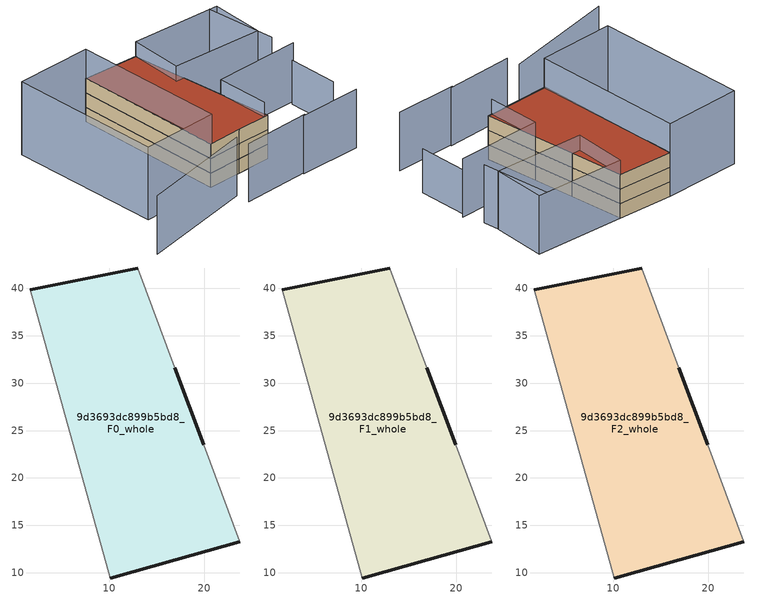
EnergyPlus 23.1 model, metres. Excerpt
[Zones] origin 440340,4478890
9d3693dc899b5bd8_F0_whole
 floor ground (EU_floor_Construction): 23.76,13.24 19.94,23.5 16.93,31.64 13.02,42.16 1.65,39.84 10.09,9.43 16.98,11.35 z0
 wall outside (EU_wall_Construction): 23.76,13.24 16.98,11.35 10.09,9.43 / 1.65,39.84 13.02,42.16 / 16.93,31.64 19.94,23.5 z0:3
 wall adiabatic (EU_wall_Construction): 10.09,9.43 1.65,39.84 / 13.02,42.16 16.93,31.64 / 19.94,23.5 23.76,13.24 z0:3
9d3693dc899b5bd8_F1_whole
 floor to 9d3693dc899b5bd8_F0_whole (EU_floor_Construction): 23.76,13.24 19.94,23.5 16.93,31.64 13.02,42.16 1.65,39.84 10.09,9.43 16.98,11.35 z3
 wall outside (EU_wall_Construction): 23.76,13.24 16.98,11.35 10.09,9.43 / 1.65,39.84 13.02,42.16 / 16.93,31.64 19.94,23.5 z3:6
 wall adiabatic (EU_wall_Construction): 10.09,9.43 1.65,39.84 / 13.02,42.16 16.93,31.64 / 19.94,23.5 23.76,13.24 z3:6
9d3693dc899b5bd8_F2_whole
 floor to 9d3693dc899b5bd8_F1_whole (EU_floor_Construction): 23.76,13.24 19.94,23.5 16.93,31.64 13.02,42.16 1.65,39.84 10.09,9.43 16.98,11.35 z6
 wall outside (EU_wall_Construction): 23.76,13.24 16.98,11.35 10.09,9.43 / 1.65,39.84 13.02,42.16 / 16.93,31.64 19.94,23.5 z6:9
 wall adiabatic (EU_wall_Construction): 10.09,9.43 1.65,39.84 / 13.02,42.16 16.93,31.64 / 19.94,23.5 23.76,13.24 z6:9
 roof outside (EU_roof_Construction): 13.02,42.16 16.93,31.64 19.94,23.5 23.76,13.24 16.98,11.35 10.09,9.43 1.65,39.84 z9
shading: -9.1,-5.89 12.85,4.83 / 13.66,1.98 27.22,5.98 / 26.81,5.58 39.25,9.05 / 22.89,12.98 19.94,23.5 / 19.94,23.5 37.22,28.35 / 34.82,31.95 29.71,45.55 / 13.02,42.16 31.46,45.91 / 31.46,45.91 33.67,35.02 / 33.67,35.02 15.23,31.27 / 15.23,31.27 13.02,42.16 z0:12; -13.65,35.41 1.65,39.84 / 1.65,39.84 10.43,9.53 / 10.43,9.53 -4.87,5.1 / -4.87,5.1 -13.65,35.41 z0:15; 39.33,17.59 36.53,27.53 z0:9
[Building]
EU S2 Campaign: North Axis=0; Terrain=City; Solar Distribution=FullExterior
[Site:Location]
Madrid: Latitude=40.5; Longitude=-3.5; Time Zone=1; Elevation=609
[SizingPeriod:WeatherFileDays]
AnnualSizingPeriod: Begin Month=1; Begin Day of Month=1; End Month=12; End Day of Month=31; Day of Week for Start Day=Monday; Use Weather File Daylight Saving Period=No; Use Weather File Rain and Snow Indicators=No
[MATERIAL]
EU_InternalMass_Material: Roughness=MediumRough; Thickness=0.1; Conductivity=1; Density=1800; Specific Heat=900; Thermal Absorptance=0.9; Solar Absorptance=0.7; Visible Absorptance=0.7
[MATERIAL:NOMASS] Roughness=MediumRough; Thermal Absorptance=0.9; Solar Absorptance=0.7; Visible Absorptance=0.7
Name | Thermal Resistance
EU_wall_NoMass | 0.609216
EU_roof_NoMass | 0.513268
EU_floor_NoMass | 0.568163
[CONSTRUCTION]
EU_wall_Construction: EU_wall_NoMass
EU_roof_Construction: EU_roof_NoMass
EU_floor_Construction: EU_floor_NoMass
EU_InternalMass_Construction: EU_InternalMass_Material
[ZONE] Type=1; Multiplier=1; Ceiling Height=autocalculate; Volume=1201.55; Floor Area=autocalculate; Part of Total Floor Area=Yes
9d3693dc899b5bd8_F0_whole; 9d3693dc899b5bd8_F1_whole; 9d3693dc899b5bd8_F2_whole
[INTERNALMASS] Construction=EU_InternalMass_Construction; Surface Area=365.588
Name | Zone or ZoneList
9d3693dc899b5bd8_F0_whole_EU_InternalMass | 9d3693dc899b5bd8_F0_whole
9d3693dc899b5bd8_F1_whole_EU_InternalMass | 9d3693dc899b5bd8_F1_whole
9d3693dc899b5bd8_F2_whole_EU_InternalMass | 9d3693dc899b5bd8_F2_whole
[OTHEREQUIPMENT] Fuel Type=Electricity; Design Level Calculation Method=Watts/Area; Power per Zone Floor Area=1; Fraction Latent=0; Fraction Radiant=0; Fraction Lost=0; Carbon Dioxide Generation Rate=0; EndUse Subcategory=EU_Step8_InternalGains
Name | Zone or ZoneList or Space or SpaceList | Schedule
EU_Step8_InternalGain_9d3693dc899b5bd8_F0_whole_f000 | 9d3693dc899b5bd8_F0_whole | EU_Step8_GainSchedule_9d3693dc899b5bd8_F0_whole_f000
EU_Step8_InternalGain_9d3693dc899b5bd8_F1_whole_f000 | 9d3693dc899b5bd8_F1_whole | EU_Step8_GainSchedule_9d3693dc899b5bd8_F1_whole_f000
EU_Step8_InternalGain_9d3693dc899b5bd8_F2_whole_f000 | 9d3693dc899b5bd8_F2_whole | EU_Step8_GainSchedule_9d3693dc899b5bd8_F2_whole_f000
[ZONEVENTILATION:DESIGNFLOWRATE] Schedule=EU_AlwaysOn; Design Flow Rate Calculation Method=AirChanges/Hour; Air Changes per Hour=0.752966; Ventilation Type=Natural; Fan Pressure Rise=0; Fan Total Efficiency=1; Constant Term Coefficient=1; Temperature Term Coefficient=0; Velocity Term Coefficient=0; Velocity Squared Term Coefficient=0; Minimum Indoor Temperature=-100; Maximum Indoor Temperature=100; Delta Temperature=-100; Minimum Outdoor Temperature=-100; Maximum Outdoor Temperature=100; Maximum Wind Speed=40
Name | Zone or ZoneList or Space or SpaceList
EU_ConstantAir_9d3693dc899b5bd8_F0_whole | 9d3693dc899b5bd8_F0_whole
EU_ConstantAir_9d3693dc899b5bd8_F1_whole | 9d3693dc899b5bd8_F1_whole
EU_ConstantAir_9d3693dc899b5bd8_F2_whole | 9d3693dc899b5bd8_F2_whole
[HVACTEMPLATE:THERMOSTAT] Constant Heating Setpoint=20; Constant Cooling Setpoint=50
EU_HeatOnly_9d3693dc899b5bd8_F0_whole; EU_HeatOnly_9d3693dc899b5bd8_F1_whole; EU_HeatOnly_9d3693dc899b5bd8_F2_whole
[HVACTEMPLATE:ZONE:IDEALLOADSAIRSYSTEM] System Availability Schedule=EU_AlwaysOn; Maximum Heating Supply Air Temperature=50; Minimum Cooling Supply Air Temperature=13; Maximum Heating Supply Air Humidity Ratio=0.0156; Minimum Cooling Supply Air Humidity Ratio=0.0077; Heating Limit=NoLimit; Cooling Limit=NoLimit; Heating Availability Schedule=EU_AlwaysOn; Cooling Availability Schedule=EU_CoolingOff; Dehumidification Control Type=ConstantSensibleHeatRatio; Cooling Sensible Heat Ratio=0.7; Dehumidification Setpoint=60; Humidification Control Type=None; Humidification Setpoint=30; Outdoor Air Method=None; Outdoor Air Flow Rate per Person=0.00944; Outdoor Air Flow Rate per Zone Floor Area=0; Outdoor Air Flow Rate per Zone=0; Demand Controlled Ventilation Type=None; Outdoor Air Economizer Type=NoEconomizer; Heat Recovery Type=None; Sensible Heat Recovery Effectiveness=0.7; Latent Heat Recovery Effectiveness=0.65
Name | Template Thermostat
9d3693dc899b5bd8_F0_whole | EU_HeatOnly_9d3693dc899b5bd8_F0_whole
9d3693dc899b5bd8_F1_whole | EU_HeatOnly_9d3693dc899b5bd8_F1_whole
9d3693dc899b5bd8_F2_whole | EU_HeatOnly_9d3693dc899b5bd8_F2_whole
[SIZING:ZONE] Zone Cooling Design Supply Air Temperature Input Method=SupplyAirTemperature; Zone Cooling Design Supply Air Temperature=13; Zone Heating Design Supply Air Temperature Input Method=SupplyAirTemperature; Zone Heating Design Supply Air Temperature=50; Zone Cooling Design Supply Air Humidity Ratio=0.008; Zone Heating Design Supply Air Humidity Ratio=0.008; Cooling Design Air Flow Method=DesignDay; Cooling Design Air Flow Rate=0; Cooling Minimum Air Flow per Zone Floor Area=0.000762; Cooling Minimum Air Flow=0; Cooling Minimum Air Flow Fraction=0.2; Heating Design Air Flow Method=DesignDay; Heating Design Air Flow Rate=0; Heating Maximum Air Flow per Zone Floor Area=0.002032; Heating Maximum Air Flow=0.141576; Heating Maximum Air Flow Fraction=0.3; Account for Dedicated Outdoor Air System=No; Dedicated Outdoor Air System Control Strategy=NeutralSupplyAir; Dedicated Outdoor Air Low Setpoint Temperature for Design=autosize; Dedicated Outdoor Air High Setpoint Temperature for Design=autosize; Zone Load Sizing Method=Sensible Load Only No Latent Load; Zone Latent Cooling Design Supply Air Humidity Ratio Input Method=HumidityRatioDifference; Zone Cooling Design Supply Air Humidity Ratio Difference=0.005; Zone Latent Heating Design Supply Air Humidity Ratio Input Method=HumidityRatioDifference; Zone Humidification Design Supply Air Humidity Ratio Difference=0.005
9d3693dc899b5bd8_F0_whole; 9d3693dc899b5bd8_F1_whole; 9d3693dc899b5bd8_F2_whole
[SCHEDULE:CONSTANT]
Name | Hourly Value
EU_AlwaysOn | 1
EU_CoolingOff | 0
[SCHEDULE:FILE] Column Number=1; Rows to Skip at Top=0; Number of Hours of Data=8760; Column Separator=Comma; Interpolate to Timestep=No; Minutes per Item=60; Adjust Schedule for Daylight Savings=Yes
Name | File
EU_Step8_GainSchedule_9d3693dc899b5bd8_F0_whole_f000 | ../../schedules/9d3693dc899b5bd8/9d3693dc899b5bd8_F0_whole_f000_gain.csv
EU_Step8_GainSchedule_9d3693dc899b5bd8_F1_whole_f000 | ../../schedules/9d3693dc899b5bd8/9d3693dc899b5bd8_F1_whole_f000_gain.csv
EU_Step8_GainSchedule_9d3693dc899b5bd8_F2_whole_f000 | ../../schedules/9d3693dc899b5bd8/9d3693dc899b5bd8_F2_whole_f000_gain.csv
